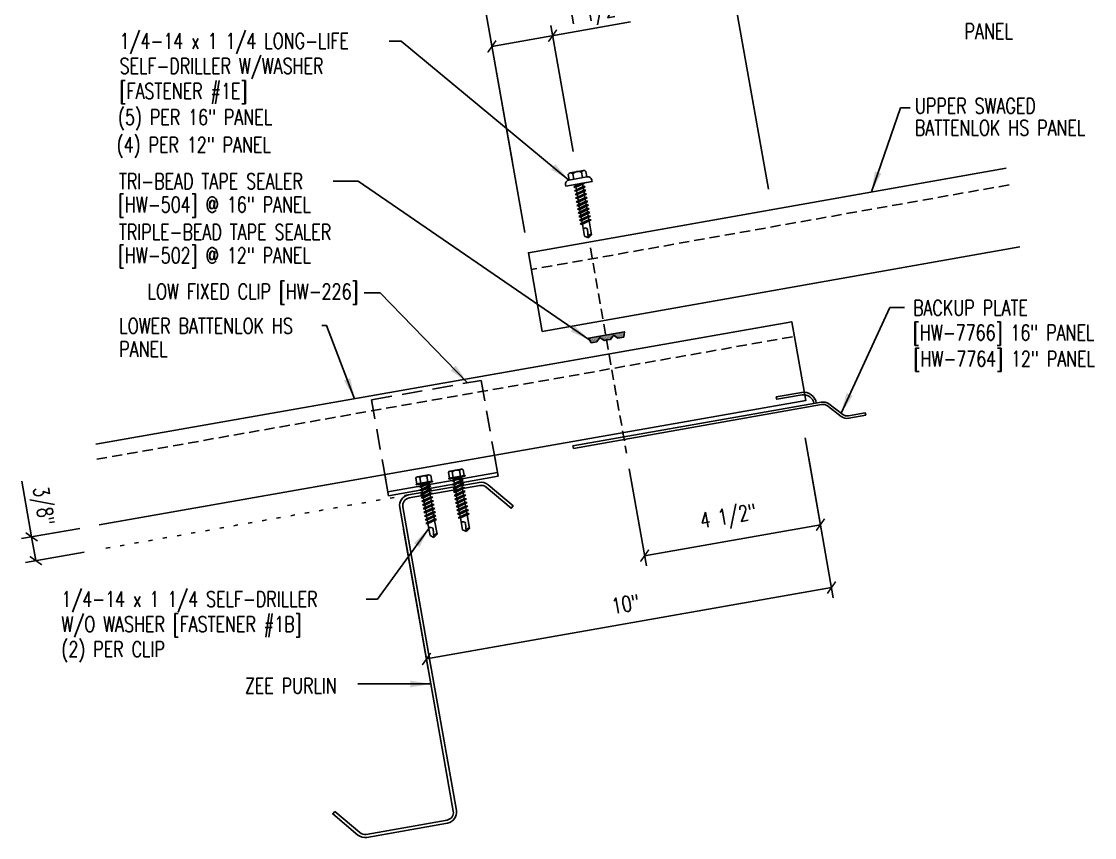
# Model space of a CAD drawing. Header units: inches. Extents: x 2 to 314, y 5 to 62.
# Drawn here: x 2.77 to 28.79, y 4.56 to 24.34 of the extents above; entities that cross this region are included whole.
import ezdxf
from ezdxf.enums import TextEntityAlignment as Align

# ---------------------------------------------------------------- set-up
doc = ezdxf.new("R2010")
doc.units = ezdxf.units.IN
doc.header["$MEASUREMENT"] = 0
for name, pattern in [('DASH2', [0.1875, 0.125, -0.0625]), ('DOT', [0.25, 0, -0.25]), ('HIDDEN', [0.375, 0.25, -0.125]), ('HIDDEN2', [0.1875, 0.125, -0.0625])]:
    doc.linetypes.add(name, pattern=pattern)
for name, color, linetype in [('clip', 5, 'Continuous'), ('DIM', 2, 'Continuous'), ('FASTENER', 9, 'Continuous'), ('PANEL', 11, 'Continuous'), ('STLA', 10, 'Continuous'), ('TAPE', 8, 'Continuous'), ('TEXT', 2, 'Continuous')]:
    doc.layers.add(name, color=color, linetype=linetype)
doc.styles.add('TEXT', font='SIMPLEX', dxfattribs={"width": 0.75, "height": 6})
doc.styles.add('TEXT1', font='ROMANS.shx', dxfattribs={"width": 0.75, "height": 0.375})
doc.dimstyles.new('DETAIL', dxfattribs={"dimscale": 4, "dimtxt": 0.375, "dimasz": 0.0625, "dimexe": 0.0625, "dimexo": 0.125, "dimgap": 0.0625, "dimtad": 1, "dimdec": 4, "dimzin": 3, "dimdsep": 46, "dimlunit": 4, "dimtxsty": 'TEXT1', "dimblk": 'ARCHTICK', "dimcen": 0.0625, "dimclrd": 7, "dimclre": 7, "dimclrt": 2, "dimadec": 0, "dimazin": 0, "dimtfac": 0.59375, "dimtdec": 4, "dimtmove": 0, "dimatfit": 3, "dimfxl": 0, "dimfrac": 2, "dimtolj": 1, "dimtzin": 3, "dimarcsym": 0})
doc.dimstyles.new('DETAIL$7', dxfattribs={"dimscale": 4, "dimtxt": 6, "dimasz": 0.125, "dimexe": 0.0625, "dimexo": 0.125, "dimgap": 0.0625, "dimtad": 1, "dimdec": 5, "dimzin": 3, "dimdsep": 46, "dimlunit": 4, "dimtxsty": 'TEXT', "dimblk": 'ARCHTICK', "dimcen": 0.0625, "dimclrd": 7, "dimclre": 7, "dimclrt": 2, "dimadec": 0, "dimazin": 0, "dimtfac": 0.666667, "dimtdec": 5, "dimtmove": 0, "dimatfit": 3, "dimfxl": 0, "dimfrac": 2, "dimtolj": 1, "dimtzin": 3, "dimarcsym": 0})

# ---------------------------------------------------------------- blocks, each defined once
blk = doc.blocks.new('_ArchTick')
at = {"color": 0, "linetype": 'ByBlock', "const_width": 0.15}
blk.add_lwpolyline([(-0.5, -0.5), (0.5, 0.5)], dxfattribs=at)
blk = doc.blocks.new('*D13')
at = {"layer": 'DEFPOINTS', "color": 0}
for p in [(21.688, 14.744), (17.425, 13.993), (17.883, 11.392)]:
    blk.add_point(p, dxfattribs=at)
at = {"layer": 'DIM', "color": 7, "lineweight": -2}
for p, q in [((21.775, 14.252), (22.19, 11.898)), ((17.511, 13.5), (17.927, 11.146)), ((22.146, 12.144), (17.883, 11.392))]:
    blk.add_line(p, q, dxfattribs=at)
at = {"layer": 'DIM', "color": 7, "lineweight": -2, "xscale": 0.25, "yscale": 0.25, "zscale": 0.25}
for p, rotation in [((22.146, 12.144), 9.999999999999964), ((17.883, 11.392), 190)]:
    blk.add_blockref('_ArchTick', p, dxfattribs=dict(at, rotation=rotation))
at = {"layer": 'DIM', "color": 2, "insert": (19.922, 12.296), "char_height": 0.375, "attachment_point": 5, "rotation": 10, "style": 'TEXT1'}
blk.add_mtext('\\A1;4 1/2"', dxfattribs=at)
blk = doc.blocks.new('*D14')
at = {"layer": 'DEFPOINTS', "color": 0}
for p in [(19.852, 26.111), (20.973, 19.785), (15.064, 18.738)]:
    blk.add_point(p, dxfattribs=at)
at = {"layer": 'DIM', "color": 7, "lineweight": -2}
for p, q in [((20.885, 20.277), (19.808, 26.357)), ((13.944, 25.065), (19.852, 26.111)), ((14.977, 19.231), (13.9, 25.311))]:
    blk.add_line(p, q, dxfattribs=at)
at = {"layer": 'DIM', "color": 7, "lineweight": -2, "xscale": 0.25, "yscale": 0.25, "zscale": 0.25}
for p, rotation in [((19.852, 26.111), 10.04325831607526), ((13.944, 25.065), 190.0432583160753)]:
    blk.add_blockref('_ArchTick', p, dxfattribs=dict(at, rotation=rotation))
at = {"layer": 'DIM', "color": 2, "insert": (16.816, 26.054), "char_height": 0.375, "attachment_point": 5, "rotation": 10.0433, "style": 'TEXT1'}
blk.add_mtext('\\A1;6"', dxfattribs=at)
blk = doc.blocks.new('*X2')
at = {"color": 0}
for p, q in [((-0.434, 0.135), (-0.434, 0.135)), ((-0.434, 0.123), (-0.434, 0.123)), ((-0.422, 0.141), (-0.422, 0.141)), ((-0.422, 0.129), (-0.422, 0.129)), ((-0.422, 0.117), (-0.422, 0.117)), ((-0.422, 0.105), (-0.422, 0.105)), ((-0.422, 0.094), (-0.422, 0.094)), ((-0.422, 0.082), (-0.422, 0.082)), ((-0.41, 0.135), (-0.41, 0.135)), ((-0.41, 0.123), (-0.41, 0.123)), ((-0.41, 0.111), (-0.41, 0.111)), ((-0.41, 0.1), (-0.41, 0.1)), ((-0.41, 0.088), (-0.41, 0.088)), ((-0.41, 0.076), (-0.41, 0.076)), ((-0.41, 0.064), (-0.41, 0.064)), ((-0.41, 0.053), (-0.41, 0.053)), ((-0.41, 0.041), (-0.41, 0.041)), ((-0.398, 0.141), (-0.398, 0.141)), ((-0.398, 0.129), (-0.398, 0.129)), ((-0.398, 0.117), (-0.398, 0.117)), ((-0.398, 0.105), (-0.398, 0.105)), ((-0.398, 0.094), (-0.398, 0.094)), ((-0.398, 0.082), (-0.398, 0.082)), ((-0.398, 0.07), (-0.398, 0.07)), ((-0.398, 0.059), (-0.398, 0.059)), ((-0.398, 0.047), (-0.398, 0.047)), ((-0.398, 0.035), (-0.398, 0.035)), ((-0.398, 0.023), (-0.398, 0.023)), ((-0.387, 0.135), (-0.387, 0.135)), ((-0.387, 0.123), (-0.387, 0.123)), ((-0.387, 0.111), (-0.387, 0.111)), ((-0.387, 0.1), (-0.387, 0.1)), ((-0.387, 0.088), (-0.387, 0.088)), ((-0.387, 0.076), (-0.387, 0.076)), ((-0.387, 0.064), (-0.387, 0.064)), ((-0.387, 0.053), (-0.387, 0.053)), ((-0.387, 0.041), (-0.387, 0.041)), ((-0.387, 0.029), (-0.387, 0.029)), ((-0.375, 0.141), (-0.375, 0.141)), ((-0.375, 0.129), (-0.375, 0.129)), ((-0.375, 0.117), (-0.375, 0.117)), ((-0.375, 0.105), (-0.375, 0.105)), ((-0.375, 0.094), (-0.375, 0.094)), ((-0.375, 0.082), (-0.375, 0.082)), ((-0.375, 0.07), (-0.375, 0.07)), ((-0.375, 0.059), (-0.375, 0.059)), ((-0.375, 0.047), (-0.375, 0.047)), ((-0.375, 0.035), (-0.375, 0.035)), ((-0.375, 0.023), (-0.375, 0.023)), ((-0.363, 0.135), (-0.363, 0.135)), ((-0.363, 0.123), (-0.363, 0.123)), ((-0.363, 0.111), (-0.363, 0.111)), ((-0.363, 0.1), (-0.363, 0.1)), ((-0.363, 0.088), (-0.363, 0.088)), ((-0.363, 0.076), (-0.363, 0.076)), ((-0.363, 0.064), (-0.363, 0.064)), ((-0.363, 0.053), (-0.363, 0.053)), ((-0.363, 0.041), (-0.363, 0.041)), ((-0.363, 0.029), (-0.363, 0.029)), ((-0.352, 0.141), (-0.352, 0.141)), ((-0.352, 0.129), (-0.352, 0.129)), ((-0.352, 0.117), (-0.352, 0.117)), ((-0.352, 0.105), (-0.352, 0.105)), ((-0.352, 0.094), (-0.352, 0.094)), ((-0.352, 0.082), (-0.352, 0.082)), ((-0.352, 0.07), (-0.352, 0.07)), ((-0.352, 0.059), (-0.352, 0.059)), ((-0.352, 0.047), (-0.352, 0.047)), ((-0.352, 0.035), (-0.352, 0.035)), ((-0.352, 0.023), (-0.352, 0.023)), ((-0.34, 0.135), (-0.34, 0.135)), ((-0.34, 0.123), (-0.34, 0.123)), ((-0.34, 0.111), (-0.34, 0.111)), ((-0.34, 0.1), (-0.34, 0.1)), ((-0.34, 0.088), (-0.34, 0.088)), ((-0.34, 0.076), (-0.34, 0.076)), ((-0.34, 0.064), (-0.34, 0.064)), ((-0.34, 0.053), (-0.34, 0.053)), ((-0.34, 0.041), (-0.34, 0.041)), ((-0.34, 0.029), (-0.34, 0.029)), ((-0.328, 0.141), (-0.328, 0.141)), ((-0.328, 0.129), (-0.328, 0.129)), ((-0.328, 0.117), (-0.328, 0.117)), ((-0.328, 0.105), (-0.328, 0.105)), ((-0.328, 0.094), (-0.328, 0.094)), ((-0.328, 0.082), (-0.328, 0.082)), ((-0.328, 0.07), (-0.328, 0.07)), ((-0.328, 0.059), (-0.328, 0.059)), ((-0.328, 0.047), (-0.328, 0.047)), ((-0.328, 0.035), (-0.328, 0.035)), ((-0.328, 0.023), (-0.328, 0.023)), ((-0.316, 0.135), (-0.316, 0.135)), ((-0.316, 0.123), (-0.316, 0.123)), ((-0.316, 0.111), (-0.316, 0.111)), ((-0.316, 0.1), (-0.316, 0.1)), ((-0.316, 0.088), (-0.316, 0.088)), ((-0.316, 0.076), (-0.316, 0.076)), ((-0.316, 0.064), (-0.316, 0.064)), ((-0.316, 0.053), (-0.316, 0.053)), ((-0.316, 0.041), (-0.316, 0.041)), ((-0.316, 0.029), (-0.316, 0.029)), ((-0.305, 0.141), (-0.305, 0.141)), ((-0.305, 0.129), (-0.305, 0.129)), ((-0.305, 0.117), (-0.305, 0.117)), ((-0.305, 0.105), (-0.305, 0.105)), ((-0.305, 0.094), (-0.305, 0.094)), ((-0.305, 0.082), (-0.305, 0.082)), ((-0.305, 0.07), (-0.305, 0.07)), ((-0.305, 0.059), (-0.305, 0.059)), ((-0.305, 0.047), (-0.305, 0.047)), ((-0.305, 0.035), (-0.305, 0.035)), ((-0.305, 0.023), (-0.305, 0.023)), ((-0.293, 0.135), (-0.293, 0.135)), ((-0.293, 0.123), (-0.293, 0.123)), ((-0.293, 0.111), (-0.293, 0.111)), ((-0.293, 0.1), (-0.293, 0.1)), ((-0.293, 0.088), (-0.293, 0.088)), ((-0.293, 0.076), (-0.293, 0.076)), ((-0.293, 0.064), (-0.293, 0.064)), ((-0.293, 0.053), (-0.293, 0.053)), ((-0.293, 0.041), (-0.293, 0.041)), ((-0.293, 0.029), (-0.293, 0.029)), ((-0.281, 0.141), (-0.281, 0.141)), ((-0.281, 0.129), (-0.281, 0.129)), ((-0.281, 0.117), (-0.281, 0.117)), ((-0.281, 0.105), (-0.281, 0.105)), ((-0.281, 0.094), (-0.281, 0.094)), ((-0.281, 0.082), (-0.281, 0.082)), ((-0.281, 0.07), (-0.281, 0.07)), ((-0.281, 0.059), (-0.281, 0.059)), ((-0.281, 0.047), (-0.281, 0.047)), ((-0.281, 0.035), (-0.281, 0.035)), ((-0.281, 0.023), (-0.281, 0.023)), ((-0.27, 0.135), (-0.27, 0.135)), ((-0.27, 0.123), (-0.27, 0.123)), ((-0.27, 0.111), (-0.27, 0.111)), ((-0.27, 0.1), (-0.27, 0.1)), ((-0.27, 0.088), (-0.27, 0.088)), ((-0.27, 0.076), (-0.27, 0.076)), ((-0.27, 0.064), (-0.27, 0.064)), ((-0.27, 0.053), (-0.27, 0.053)), ((-0.27, 0.041), (-0.27, 0.041)), ((-0.27, 0.029), (-0.27, 0.029)), ((-0.258, 0.141), (-0.258, 0.141)), ((-0.258, 0.129), (-0.258, 0.129)), ((-0.258, 0.117), (-0.258, 0.117)), ((-0.258, 0.105), (-0.258, 0.105)), ((-0.258, 0.094), (-0.258, 0.094)), ((-0.258, 0.082), (-0.258, 0.082)), ((-0.258, 0.07), (-0.258, 0.07)), ((-0.258, 0.059), (-0.258, 0.059)), ((-0.258, 0.047), (-0.258, 0.047)), ((-0.258, 0.035), (-0.258, 0.035)), ((-0.258, 0.023), (-0.258, 0.023)), ((-0.246, 0.135), (-0.246, 0.135)), ((-0.246, 0.123), (-0.246, 0.123)), ((-0.246, 0.111), (-0.246, 0.111)), ((-0.246, 0.1), (-0.246, 0.1)), ((-0.246, 0.088), (-0.246, 0.088)), ((-0.246, 0.076), (-0.246, 0.076)), ((-0.246, 0.064), (-0.246, 0.064)), ((-0.246, 0.053), (-0.246, 0.053)), ((-0.246, 0.041), (-0.246, 0.041)), ((-0.234, 0.141), (-0.234, 0.141)), ((-0.234, 0.129), (-0.234, 0.129)), ((-0.234, 0.117), (-0.234, 0.117)), ((-0.234, 0.105), (-0.234, 0.105)), ((-0.234, 0.094), (-0.234, 0.094)), ((-0.234, 0.082), (-0.234, 0.082)), ((-0.234, 0.07), (-0.234, 0.07)), ((-0.234, 0.059), (-0.234, 0.059)), ((-0.234, 0.047), (-0.234, 0.047)), ((-0.223, 0.135), (-0.223, 0.135)), ((-0.223, 0.123), (-0.223, 0.123)), ((-0.223, 0.111), (-0.223, 0.111)), ((-0.223, 0.1), (-0.223, 0.1)), ((-0.223, 0.088), (-0.223, 0.088)), ((-0.223, 0.076), (-0.223, 0.076)), ((-0.223, 0.064), (-0.223, 0.064)), ((-0.211, 0.141), (-0.211, 0.141)), ((-0.211, 0.129), (-0.211, 0.129)), ((-0.211, 0.117), (-0.211, 0.117)), ((-0.211, 0.105), (-0.211, 0.105)), ((-0.211, 0.094), (-0.211, 0.094)), ((-0.211, 0.082), (-0.211, 0.082)), ((-0.211, 0.07), (-0.211, 0.07)), ((-0.199, 0.135), (-0.199, 0.135)), ((-0.199, 0.123), (-0.199, 0.123)), ((-0.199, 0.111), (-0.199, 0.111)), ((-0.199, 0.1), (-0.199, 0.1)), ((-0.199, 0.088), (-0.199, 0.088)), ((-0.188, 0.141), (-0.188, 0.141)), ((-0.188, 0.129), (-0.188, 0.129)), ((-0.188, 0.117), (-0.188, 0.117)), ((-0.188, 0.105), (-0.188, 0.105)), ((-0.188, 0.094), (-0.188, 0.094)), ((-0.176, 0.135), (-0.176, 0.135)), ((-0.176, 0.123), (-0.176, 0.123)), ((-0.176, 0.111), (-0.176, 0.111)), ((-0.164, 0.141), (-0.164, 0.141)), ((-0.164, 0.129), (-0.164, 0.129)), ((-0.164, 0.117), (-0.164, 0.117)), ((-0.164, 0.105), (-0.164, 0.105)), ((-0.152, 0.135), (-0.152, 0.135)), ((-0.152, 0.123), (-0.152, 0.123)), ((-0.152, 0.111), (-0.152, 0.111)), ((-0.152, 0.1), (-0.152, 0.1)), ((-0.141, 0.141), (-0.141, 0.141)), ((-0.141, 0.129), (-0.141, 0.129)), ((-0.141, 0.117), (-0.141, 0.117)), ((-0.141, 0.105), (-0.141, 0.105)), ((-0.141, 0.094), (-0.141, 0.094)), ((-0.141, 0.082), (-0.141, 0.082)), ((-0.129, 0.135), (-0.129, 0.135)), ((-0.129, 0.123), (-0.129, 0.123)), ((-0.129, 0.111), (-0.129, 0.111)), ((-0.129, 0.1), (-0.129, 0.1)), ((-0.129, 0.088), (-0.129, 0.088)), ((-0.129, 0.076), (-0.129, 0.076)), ((-0.117, 0.141), (-0.117, 0.141)), ((-0.117, 0.129), (-0.117, 0.129)), ((-0.117, 0.117), (-0.117, 0.117)), ((-0.117, 0.105), (-0.117, 0.105)), ((-0.117, 0.094), (-0.117, 0.094)), ((-0.117, 0.082), (-0.117, 0.082)), ((-0.117, 0.07), (-0.117, 0.07)), ((-0.117, 0.059), (-0.117, 0.059)), ((-0.105, 0.135), (-0.105, 0.135)), ((-0.105, 0.123), (-0.105, 0.123)), ((-0.105, 0.111), (-0.105, 0.111)), ((-0.105, 0.1), (-0.105, 0.1)), ((-0.105, 0.088), (-0.105, 0.088)), ((-0.105, 0.076), (-0.105, 0.076)), ((-0.105, 0.064), (-0.105, 0.064)), ((-0.105, 0.053), (-0.105, 0.053)), ((-0.094, 0.141), (-0.094, 0.141)), ((-0.094, 0.129), (-0.094, 0.129)), ((-0.094, 0.117), (-0.094, 0.117)), ((-0.094, 0.105), (-0.094, 0.105)), ((-0.094, 0.094), (-0.094, 0.094)), ((-0.094, 0.082), (-0.094, 0.082)), ((-0.094, 0.07), (-0.094, 0.07)), ((-0.094, 0.059), (-0.094, 0.059)), ((-0.094, 0.047), (-0.094, 0.047)), ((-0.094, 0.035), (-0.094, 0.035)), ((-0.082, 0.135), (-0.082, 0.135)), ((-0.082, 0.123), (-0.082, 0.123)), ((-0.082, 0.111), (-0.082, 0.111)), ((-0.082, 0.1), (-0.082, 0.1)), ((-0.082, 0.088), (-0.082, 0.088)), ((-0.082, 0.076), (-0.082, 0.076)), ((-0.082, 0.064), (-0.082, 0.064)), ((-0.082, 0.053), (-0.082, 0.053)), ((-0.082, 0.041), (-0.082, 0.041)), ((-0.082, 0.029), (-0.082, 0.029)), ((-0.07, 0.141), (-0.07, 0.141)), ((-0.07, 0.129), (-0.07, 0.129)), ((-0.07, 0.117), (-0.07, 0.117)), ((-0.07, 0.105), (-0.07, 0.105)), ((-0.07, 0.094), (-0.07, 0.094)), ((-0.07, 0.082), (-0.07, 0.082)), ((-0.07, 0.07), (-0.07, 0.07)), ((-0.07, 0.059), (-0.07, 0.059)), ((-0.07, 0.047), (-0.07, 0.047)), ((-0.07, 0.035), (-0.07, 0.035)), ((-0.07, 0.023), (-0.07, 0.023)), ((-0.059, 0.135), (-0.059, 0.135)), ((-0.059, 0.123), (-0.059, 0.123)), ((-0.059, 0.111), (-0.059, 0.111)), ((-0.059, 0.1), (-0.059, 0.1)), ((-0.059, 0.088), (-0.059, 0.088)), ((-0.059, 0.076), (-0.059, 0.076)), ((-0.059, 0.064), (-0.059, 0.064)), ((-0.059, 0.053), (-0.059, 0.053)), ((-0.059, 0.041), (-0.059, 0.041)), ((-0.059, 0.029), (-0.059, 0.029)), ((-0.047, 0.141), (-0.047, 0.141)), ((-0.047, 0.129), (-0.047, 0.129)), ((-0.047, 0.117), (-0.047, 0.117)), ((-0.047, 0.105), (-0.047, 0.105)), ((-0.047, 0.094), (-0.047, 0.094)), ((-0.047, 0.082), (-0.047, 0.082)), ((-0.047, 0.07), (-0.047, 0.07)), ((-0.047, 0.059), (-0.047, 0.059)), ((-0.047, 0.047), (-0.047, 0.047)), ((-0.047, 0.035), (-0.047, 0.035)), ((-0.047, 0.023), (-0.047, 0.023)), ((-0.035, 0.135), (-0.035, 0.135)), ((-0.035, 0.123), (-0.035, 0.123)), ((-0.035, 0.111), (-0.035, 0.111)), ((-0.035, 0.1), (-0.035, 0.1)), ((-0.035, 0.088), (-0.035, 0.088)), ((-0.035, 0.076), (-0.035, 0.076)), ((-0.035, 0.064), (-0.035, 0.064)), ((-0.035, 0.053), (-0.035, 0.053)), ((-0.035, 0.041), (-0.035, 0.041)), ((-0.035, 0.029), (-0.035, 0.029)), ((-0.023, 0.141), (-0.023, 0.141)), ((-0.023, 0.129), (-0.023, 0.129)), ((-0.023, 0.117), (-0.023, 0.117)), ((-0.023, 0.105), (-0.023, 0.105)), ((-0.023, 0.094), (-0.023, 0.094)), ((-0.023, 0.082), (-0.023, 0.082)), ((-0.023, 0.07), (-0.023, 0.07)), ((-0.023, 0.059), (-0.023, 0.059)), ((-0.023, 0.047), (-0.023, 0.047)), ((-0.023, 0.035), (-0.023, 0.035)), ((-0.023, 0.023), (-0.023, 0.023)), ((-0.012, 0.135), (-0.012, 0.135)), ((-0.012, 0.123), (-0.012, 0.123)), ((-0.012, 0.111), (-0.012, 0.111)), ((-0.012, 0.1), (-0.012, 0.1)), ((-0.012, 0.088), (-0.012, 0.088)), ((-0.012, 0.076), (-0.012, 0.076)), ((-0.012, 0.064), (-0.012, 0.064)), ((-0.012, 0.053), (-0.012, 0.053)), ((-0.012, 0.041), (-0.012, 0.041)), ((-0.012, 0.029), (-0.012, 0.029)), ((0, 0.141), (0, 0.141)), ((0, 0.129), (0, 0.129)), ((0, 0.117), (0, 0.117)), ((0, 0.105), (0, 0.105)), ((0, 0.094), (0, 0.094)), ((0, 0.082), (0, 0.082)), ((0, 0.07), (0, 0.07)), ((0, 0.059), (0, 0.059)), ((0, 0.047), (0, 0.047)), ((0, 0.035), (0, 0.035)), ((0, 0.023), (0, 0.023)), ((0.012, 0.135), (0.012, 0.135)), ((0.012, 0.123), (0.012, 0.123)), ((0.012, 0.111), (0.012, 0.111)), ((0.012, 0.1), (0.012, 0.1)), ((0.012, 0.088), (0.012, 0.088)), ((0.012, 0.076), (0.012, 0.076)), ((0.012, 0.064), (0.012, 0.064)), ((0.012, 0.053), (0.012, 0.053)), ((0.012, 0.041), (0.012, 0.041)), ((0.012, 0.029), (0.012, 0.029)), ((0.023, 0.141), (0.023, 0.141)), ((0.023, 0.129), (0.023, 0.129)), ((0.023, 0.117), (0.023, 0.117)), ((0.023, 0.105), (0.023, 0.105)), ((0.023, 0.094), (0.023, 0.094)), ((0.023, 0.082), (0.023, 0.082)), ((0.023, 0.07), (0.023, 0.07)), ((0.023, 0.059), (0.023, 0.059)), ((0.023, 0.047), (0.023, 0.047)), ((0.023, 0.035), (0.023, 0.035)), ((0.023, 0.023), (0.023, 0.023)), ((0.035, 0.135), (0.035, 0.135)), ((0.035, 0.123), (0.035, 0.123)), ((0.035, 0.111), (0.035, 0.111)), ((0.035, 0.1), (0.035, 0.1)), ((0.035, 0.088), (0.035, 0.088)), ((0.035, 0.076), (0.035, 0.076)), ((0.035, 0.064), (0.035, 0.064)), ((0.035, 0.053), (0.035, 0.053)), ((0.035, 0.041), (0.035, 0.041)), ((0.035, 0.029), (0.035, 0.029)), ((0.047, 0.141), (0.047, 0.141)), ((0.047, 0.129), (0.047, 0.129)), ((0.047, 0.117), (0.047, 0.117)), ((0.047, 0.105), (0.047, 0.105)), ((0.047, 0.094), (0.047, 0.094)), ((0.047, 0.082), (0.047, 0.082)), ((0.047, 0.07), (0.047, 0.07)), ((0.047, 0.059), (0.047, 0.059)), ((0.047, 0.047), (0.047, 0.047)), ((0.047, 0.035), (0.047, 0.035)), ((0.047, 0.023), (0.047, 0.023)), ((0.059, 0.135), (0.059, 0.135)), ((0.059, 0.123), (0.059, 0.123)), ((0.059, 0.111), (0.059, 0.111)), ((0.059, 0.1), (0.059, 0.1)), ((0.059, 0.088), (0.059, 0.088)), ((0.059, 0.076), (0.059, 0.076)), ((0.059, 0.064), (0.059, 0.064)), ((0.059, 0.053), (0.059, 0.053)), ((0.059, 0.041), (0.059, 0.041)), ((0.059, 0.029), (0.059, 0.029)), ((0.07, 0.141), (0.07, 0.141)), ((0.07, 0.129), (0.07, 0.129)), ((0.07, 0.117), (0.07, 0.117)), ((0.07, 0.105), (0.07, 0.105)), ((0.07, 0.094), (0.07, 0.094)), ((0.07, 0.082), (0.07, 0.082)), ((0.07, 0.07), (0.07, 0.07)), ((0.07, 0.059), (0.07, 0.059)), ((0.07, 0.047), (0.07, 0.047)), ((0.07, 0.035), (0.07, 0.035)), ((0.07, 0.023), (0.07, 0.023)), ((0.082, 0.135), (0.082, 0.135)), ((0.082, 0.123), (0.082, 0.123)), ((0.082, 0.111), (0.082, 0.111)), ((0.082, 0.1), (0.082, 0.1)), ((0.082, 0.088), (0.082, 0.088)), ((0.082, 0.076), (0.082, 0.076)), ((0.082, 0.064), (0.082, 0.064)), ((0.082, 0.053), (0.082, 0.053)), ((0.082, 0.041), (0.082, 0.041)), ((0.082, 0.029), (0.082, 0.029)), ((0.094, 0.141), (0.094, 0.141)), ((0.094, 0.129), (0.094, 0.129)), ((0.094, 0.117), (0.094, 0.117)), ((0.094, 0.105), (0.094, 0.105)), ((0.094, 0.094), (0.094, 0.094)), ((0.094, 0.082), (0.094, 0.082)), ((0.094, 0.07), (0.094, 0.07)), ((0.094, 0.059), (0.094, 0.059)), ((0.094, 0.047), (0.094, 0.047)), ((0.094, 0.035), (0.094, 0.035)), ((0.105, 0.135), (0.105, 0.135)), ((0.105, 0.123), (0.105, 0.123)), ((0.105, 0.111), (0.105, 0.111)), ((0.105, 0.1), (0.105, 0.1)), ((0.105, 0.088), (0.105, 0.088)), ((0.105, 0.076), (0.105, 0.076)), ((0.105, 0.064), (0.105, 0.064)), ((0.105, 0.053), (0.105, 0.053)), ((0.117, 0.141), (0.117, 0.141)), ((0.117, 0.129), (0.117, 0.129)), ((0.117, 0.117), (0.117, 0.117)), ((0.117, 0.105), (0.117, 0.105)), ((0.117, 0.094), (0.117, 0.094)), ((0.117, 0.082), (0.117, 0.082)), ((0.117, 0.07), (0.117, 0.07)), ((0.117, 0.059), (0.117, 0.059)), ((0.129, 0.135), (0.129, 0.135)), ((0.129, 0.123), (0.129, 0.123)), ((0.129, 0.111), (0.129, 0.111)), ((0.129, 0.1), (0.129, 0.1)), ((0.129, 0.088), (0.129, 0.088)), ((0.129, 0.076), (0.129, 0.076)), ((0.141, 0.141), (0.141, 0.141)), ((0.141, 0.129), (0.141, 0.129)), ((0.141, 0.117), (0.141, 0.117)), ((0.141, 0.105), (0.141, 0.105)), ((0.141, 0.094), (0.141, 0.094)), ((0.141, 0.082), (0.141, 0.082)), ((0.152, 0.135), (0.152, 0.135)), ((0.152, 0.123), (0.152, 0.123)), ((0.152, 0.111), (0.152, 0.111)), ((0.152, 0.1), (0.152, 0.1)), ((0.164, 0.141), (0.164, 0.141)), ((0.164, 0.129), (0.164, 0.129)), ((0.164, 0.117), (0.164, 0.117)), ((0.164, 0.105), (0.164, 0.105)), ((0.176, 0.135), (0.176, 0.135)), ((0.176, 0.123), (0.176, 0.123)), ((0.176, 0.111), (0.176, 0.111)), ((0.188, 0.141), (0.188, 0.141)), ((0.188, 0.129), (0.188, 0.129)), ((0.188, 0.117), (0.188, 0.117)), ((0.188, 0.105), (0.188, 0.105)), ((0.188, 0.094), (0.188, 0.094)), ((0.199, 0.135), (0.199, 0.135)), ((0.199, 0.123), (0.199, 0.123)), ((0.199, 0.111), (0.199, 0.111)), ((0.199, 0.1), (0.199, 0.1)), ((0.199, 0.088), (0.199, 0.088)), ((0.211, 0.141), (0.211, 0.141)), ((0.211, 0.129), (0.211, 0.129)), ((0.211, 0.117), (0.211, 0.117)), ((0.211, 0.105), (0.211, 0.105)), ((0.211, 0.094), (0.211, 0.094)), ((0.211, 0.082), (0.211, 0.082)), ((0.211, 0.07), (0.211, 0.07)), ((0.223, 0.135), (0.223, 0.135)), ((0.223, 0.123), (0.223, 0.123)), ((0.223, 0.111), (0.223, 0.111)), ((0.223, 0.1), (0.223, 0.1)), ((0.223, 0.088), (0.223, 0.088)), ((0.223, 0.076), (0.223, 0.076)), ((0.223, 0.064), (0.223, 0.064)), ((0.234, 0.141), (0.234, 0.141)), ((0.234, 0.129), (0.234, 0.129)), ((0.234, 0.117), (0.234, 0.117)), ((0.234, 0.105), (0.234, 0.105)), ((0.234, 0.094), (0.234, 0.094)), ((0.234, 0.082), (0.234, 0.082)), ((0.234, 0.07), (0.234, 0.07)), ((0.234, 0.059), (0.234, 0.059)), ((0.234, 0.047), (0.234, 0.047)), ((0.246, 0.135), (0.246, 0.135)), ((0.246, 0.123), (0.246, 0.123)), ((0.246, 0.111), (0.246, 0.111)), ((0.246, 0.1), (0.246, 0.1)), ((0.246, 0.088), (0.246, 0.088)), ((0.246, 0.076), (0.246, 0.076)), ((0.246, 0.064), (0.246, 0.064)), ((0.246, 0.053), (0.246, 0.053)), ((0.246, 0.041), (0.246, 0.041)), ((0.258, 0.141), (0.258, 0.141)), ((0.258, 0.129), (0.258, 0.129)), ((0.258, 0.117), (0.258, 0.117)), ((0.258, 0.105), (0.258, 0.105)), ((0.258, 0.094), (0.258, 0.094)), ((0.258, 0.082), (0.258, 0.082)), ((0.258, 0.07), (0.258, 0.07)), ((0.258, 0.059), (0.258, 0.059)), ((0.258, 0.047), (0.258, 0.047)), ((0.258, 0.035), (0.258, 0.035)), ((0.258, 0.023), (0.258, 0.023)), ((0.27, 0.135), (0.27, 0.135)), ((0.27, 0.123), (0.27, 0.123)), ((0.27, 0.111), (0.27, 0.111)), ((0.27, 0.1), (0.27, 0.1)), ((0.27, 0.088), (0.27, 0.088)), ((0.27, 0.076), (0.27, 0.076)), ((0.27, 0.064), (0.27, 0.064)), ((0.27, 0.053), (0.27, 0.053)), ((0.27, 0.041), (0.27, 0.041)), ((0.27, 0.029), (0.27, 0.029)), ((0.281, 0.141), (0.281, 0.141)), ((0.281, 0.129), (0.281, 0.129)), ((0.281, 0.117), (0.281, 0.117)), ((0.281, 0.105), (0.281, 0.105)), ((0.281, 0.094), (0.281, 0.094)), ((0.281, 0.082), (0.281, 0.082)), ((0.281, 0.07), (0.281, 0.07)), ((0.281, 0.059), (0.281, 0.059)), ((0.281, 0.047), (0.281, 0.047)), ((0.281, 0.035), (0.281, 0.035)), ((0.281, 0.023), (0.281, 0.023)), ((0.293, 0.135), (0.293, 0.135)), ((0.293, 0.123), (0.293, 0.123)), ((0.293, 0.111), (0.293, 0.111)), ((0.293, 0.1), (0.293, 0.1)), ((0.293, 0.088), (0.293, 0.088)), ((0.293, 0.076), (0.293, 0.076)), ((0.293, 0.064), (0.293, 0.064)), ((0.293, 0.053), (0.293, 0.053)), ((0.293, 0.041), (0.293, 0.041)), ((0.293, 0.029), (0.293, 0.029)), ((0.305, 0.141), (0.305, 0.141)), ((0.305, 0.129), (0.305, 0.129)), ((0.305, 0.117), (0.305, 0.117)), ((0.305, 0.105), (0.305, 0.105)), ((0.305, 0.094), (0.305, 0.094)), ((0.305, 0.082), (0.305, 0.082)), ((0.305, 0.07), (0.305, 0.07)), ((0.305, 0.059), (0.305, 0.059)), ((0.305, 0.047), (0.305, 0.047)), ((0.305, 0.035), (0.305, 0.035)), ((0.305, 0.023), (0.305, 0.023)), ((0.316, 0.135), (0.316, 0.135)), ((0.316, 0.123), (0.316, 0.123)), ((0.316, 0.111), (0.316, 0.111)), ((0.316, 0.1), (0.316, 0.1)), ((0.316, 0.088), (0.316, 0.088)), ((0.316, 0.076), (0.316, 0.076)), ((0.316, 0.064), (0.316, 0.064)), ((0.316, 0.053), (0.316, 0.053)), ((0.316, 0.041), (0.316, 0.041)), ((0.316, 0.029), (0.316, 0.029)), ((0.328, 0.141), (0.328, 0.141)), ((0.328, 0.129), (0.328, 0.129)), ((0.328, 0.117), (0.328, 0.117)), ((0.328, 0.105), (0.328, 0.105)), ((0.328, 0.094), (0.328, 0.094)), ((0.328, 0.082), (0.328, 0.082)), ((0.328, 0.07), (0.328, 0.07)), ((0.328, 0.059), (0.328, 0.059)), ((0.328, 0.047), (0.328, 0.047)), ((0.328, 0.035), (0.328, 0.035)), ((0.328, 0.023), (0.328, 0.023)), ((0.34, 0.135), (0.34, 0.135)), ((0.34, 0.123), (0.34, 0.123)), ((0.34, 0.111), (0.34, 0.111)), ((0.34, 0.1), (0.34, 0.1)), ((0.34, 0.088), (0.34, 0.088)), ((0.34, 0.076), (0.34, 0.076)), ((0.34, 0.064), (0.34, 0.064)), ((0.34, 0.053), (0.34, 0.053)), ((0.34, 0.041), (0.34, 0.041)), ((0.34, 0.029), (0.34, 0.029)), ((0.352, 0.141), (0.352, 0.141)), ((0.352, 0.129), (0.352, 0.129)), ((0.352, 0.117), (0.352, 0.117)), ((0.352, 0.105), (0.352, 0.105)), ((0.352, 0.094), (0.352, 0.094)), ((0.352, 0.082), (0.352, 0.082)), ((0.352, 0.07), (0.352, 0.07)), ((0.352, 0.059), (0.352, 0.059)), ((0.352, 0.047), (0.352, 0.047)), ((0.352, 0.035), (0.352, 0.035)), ((0.352, 0.023), (0.352, 0.023)), ((0.363, 0.135), (0.363, 0.135)), ((0.363, 0.123), (0.363, 0.123)), ((0.363, 0.111), (0.363, 0.111)), ((0.363, 0.1), (0.363, 0.1)), ((0.363, 0.088), (0.363, 0.088)), ((0.363, 0.076), (0.363, 0.076)), ((0.363, 0.064), (0.363, 0.064)), ((0.363, 0.053), (0.363, 0.053)), ((0.363, 0.041), (0.363, 0.041)), ((0.363, 0.029), (0.363, 0.029)), ((0.375, 0.141), (0.375, 0.141)), ((0.375, 0.129), (0.375, 0.129)), ((0.375, 0.117), (0.375, 0.117)), ((0.375, 0.105), (0.375, 0.105)), ((0.375, 0.094), (0.375, 0.094)), ((0.375, 0.082), (0.375, 0.082)), ((0.375, 0.07), (0.375, 0.07)), ((0.375, 0.059), (0.375, 0.059)), ((0.375, 0.047), (0.375, 0.047)), ((0.375, 0.035), (0.375, 0.035)), ((0.375, 0.023), (0.375, 0.023)), ((0.387, 0.135), (0.387, 0.135)), ((0.387, 0.123), (0.387, 0.123)), ((0.387, 0.111), (0.387, 0.111)), ((0.387, 0.1), (0.387, 0.1)), ((0.387, 0.088), (0.387, 0.088)), ((0.387, 0.076), (0.387, 0.076)), ((0.387, 0.064), (0.387, 0.064)), ((0.387, 0.053), (0.387, 0.053)), ((0.387, 0.041), (0.387, 0.041)), ((0.387, 0.029), (0.387, 0.029)), ((0.398, 0.141), (0.398, 0.141)), ((0.398, 0.129), (0.398, 0.129)), ((0.398, 0.117), (0.398, 0.117)), ((0.398, 0.105), (0.398, 0.105)), ((0.398, 0.094), (0.398, 0.094)), ((0.398, 0.082), (0.398, 0.082)), ((0.398, 0.07), (0.398, 0.07)), ((0.398, 0.059), (0.398, 0.059)), ((0.398, 0.047), (0.398, 0.047)), ((0.398, 0.035), (0.398, 0.035)), ((0.398, 0.023), (0.398, 0.023)), ((0.41, 0.135), (0.41, 0.135)), ((0.41, 0.123), (0.41, 0.123)), ((0.41, 0.111), (0.41, 0.111)), ((0.41, 0.1), (0.41, 0.1)), ((0.41, 0.088), (0.41, 0.088)), ((0.41, 0.076), (0.41, 0.076)), ((0.41, 0.064), (0.41, 0.064)), ((0.41, 0.053), (0.41, 0.053)), ((0.41, 0.041), (0.41, 0.041)), ((0.422, 0.141), (0.422, 0.141)), ((0.422, 0.129), (0.422, 0.129)), ((0.422, 0.117), (0.422, 0.117)), ((0.422, 0.105), (0.422, 0.105)), ((0.422, 0.094), (0.422, 0.094)), ((0.422, 0.082), (0.422, 0.082)), ((0.434, 0.135), (0.434, 0.135)), ((0.434, 0.123), (0.434, 0.123))]:
    blk.add_line(p, q, dxfattribs=at)
blk = doc.blocks.new('TRIBEAD')
at = {"layer": 'TAPE', "color": 9}
blk.add_lwpolyline([(-0.403, 0.018), (-0.442, 0.141), (0.442, 0.141), (0.403, 0.018), (0.26, 0.018), (0.17, 0.109), (0.079, 0.018), (0, 0.018), (-0.079, 0.018), (-0.17, 0.109), (-0.26, 0.018)], close=True, dxfattribs=at)
at = {"layer": 'TAPE', "color": 251}
blk.add_blockref('*X2', (0, 0), dxfattribs=at)
blk = doc.blocks.new('FZ7')
at = {"layer": 'FASTENER'}
for p, q in [((-0.215, 0.305), (-0.215, 0.171)), ((-0.161, 0.337), (0.161, 0.337)), ((-0.107, 0.305), (-0.107, 0.171)), ((0.107, 0.305), (0.107, 0.171)), ((0.215, 0.305), (0.215, 0.171)), ((-0.324, 0.071), (-0.324, 0.037)), ((-0.324, 0.037), (0.324, 0.037)), ((-0.224, 0.171), (0.215, 0.171)), ((-0.139, -0.016), (0.046, 0.037)), ((-0.104, -0.036), (0.139, 0.033)), ((-0.086, 0.037), (-0.086, -0.001)), ((-0.086, 0.037), (0.086, 0.037)), ((0.086, 0.037), (0.133, 0.037)), ((0.086, 0.018), (0.086, -0.042)), ((0.139, 0.033), (0.133, 0.037)), ((0.324, 0.071), (0.324, 0.037)), ((-0.104, -0.036), (-0.139, -0.016)), ((-0.139, -0.107), (0.104, -0.038)), ((-0.104, -0.127), (-0.139, -0.107)), ((-0.139, -0.198), (0.104, -0.128)), ((-0.104, -0.218), (-0.139, -0.198)), ((-0.139, -0.289), (0.104, -0.219)), ((-0.104, -0.127), (0.139, -0.058)), ((-0.104, -0.218), (0.139, -0.149)), ((-0.104, -0.309), (0.139, -0.239)), ((-0.086, -0.031), (-0.086, -0.092)), ((-0.086, -0.122), (-0.086, -0.183)), ((-0.086, -0.213), (-0.086, -0.274)), ((0.086, -0.073), (0.086, -0.133)), ((0.086, -0.164), (0.086, -0.224)), ((0.086, -0.255), (0.086, -0.315)), ((0.139, -0.058), (0.104, -0.038)), ((0.139, -0.149), (0.104, -0.128)), ((0.139, -0.239), (0.104, -0.219)), ((-0.104, -0.309), (-0.139, -0.289)), ((-0.139, -0.38), (0.104, -0.31)), ((-0.104, -0.4), (-0.139, -0.38)), ((-0.139, -0.47), (0.104, -0.401)), ((-0.104, -0.491), (-0.139, -0.47)), ((-0.139, -0.561), (0.104, -0.492)), ((-0.104, -0.4), (0.139, -0.33)), ((-0.104, -0.491), (0.139, -0.421)), ((-0.104, -0.581), (0.139, -0.512)), ((-0.086, -0.304), (-0.086, -0.364)), ((-0.086, -0.395), (-0.086, -0.455)), ((-0.086, -0.486), (-0.086, -0.546)), ((0.086, -0.345), (0.086, -0.406)), ((0.086, -0.436), (0.086, -0.497)), ((0.139, -0.33), (0.104, -0.31)), ((0.139, -0.421), (0.104, -0.401)), ((0.139, -0.512), (0.104, -0.492)), ((-0.104, -0.581), (-0.139, -0.561)), ((-0.139, -0.652), (0.104, -0.583)), ((-0.104, -0.672), (-0.139, -0.652)), ((-0.139, -0.743), (0.104, -0.674)), ((-0.104, -0.763), (-0.139, -0.743)), ((-0.139, -0.834), (0.104, -0.765)), ((-0.104, -0.672), (0.139, -0.603)), ((-0.104, -0.763), (0.139, -0.694)), ((-0.086, -0.577), (-0.086, -0.637)), ((-0.086, -0.667), (-0.086, -0.728)), ((-0.086, -0.758), (-0.086, -0.819)), ((0.086, -0.527), (0.086, -0.588)), ((0.086, -0.618), (0.086, -0.679)), ((0.086, -0.709), (0.086, -0.77)), ((0.139, -0.603), (0.104, -0.583)), ((0.139, -0.694), (0.104, -0.674)), ((0.139, -0.785), (0.104, -0.765)), ((-0.104, -0.854), (-0.139, -0.834)), ((-0.139, -0.925), (0.104, -0.856)), ((-0.104, -0.945), (-0.139, -0.925)), ((-0.104, -0.854), (0.139, -0.785)), ((-0.104, -0.945), (0.139, -0.876)), ((-0.086, -0.849), (-0.086, -0.91)), ((-0.086, -0.94), (-0.086, -1.232)), ((0.086, -0.8), (0.086, -0.861)), ((0.086, -0.891), (0.086, -1.232)), ((0.139, -0.876), (0.104, -0.856)), ((0, -1.293), (-0.086, -1.232)), ((-0.002, -1.277), (0.014, -1.091)), ((0, -1.293), (0.086, -1.232))]:
    blk.add_line(p, q, dxfattribs=at)
for centre, radius, start, end in [((-0.161, 0.274), 0.0628, 29.8754, 150.1246), ((0, 0.141), 0.196, 56.9974, 123.0026), ((0.161, 0.274), 0.0628, 29.8754, 150.1246), ((-0.224, 0.071), 0.1, 90, 180), ((0.224, 0.071), 0.1, 0, 90), ((-0.046, -1.102), 0.0615, 11.1445, 130.906), ((0.054, -1.278), 0.0563, 55.4585, 194.8454)]:
    blk.add_arc(centre, radius, start, end, dxfattribs=at)
blk = doc.blocks.new('FD-F1e')
at = {"layer": 'TEXT', "style": 'TEXT1', "width": 0.75}
for s, p in [('1/4-14 x 1 1/4 LONG-LIFE', (0.0047, -0.0408)), ('SELF-DRILLER W/WASHER', (0.0047, -0.1926)), ('[FASTENER #1E]', (0.0047, -0.3444))]:
    blk.add_text(s, height=0.09375, dxfattribs=at).set_placement(p)
blk.add_attdef('(QUANTITY)', (0.9263, -0.3444), '', height=0.0938, dxfattribs=at)
at = {"layer": 'TEXT', "style": 'TEXT1', "flags": 1}
for tag, p in [('Color', (0.0245, -0.5337)), ('Calc', (0.0245, -0.5337)), ('Opt1', (0.0245, -0.5337)), ('Opt2', (0.0245, -0.5337)), ('Opt3', (0.0245, -0.5337)), ('Description', (0.0245, -0.5337)), ('Multiple', (0.0245, -0.5337)), ('Part', (0.0245, -0.5337)), ('Spare1', (0.0245, -0.7212)), ('Spare2', (0.0245, -0.7212)), ('Spare3', (0.0245, -0.7212)), ('Spare4', (0.0245, -0.7212)), ('Spare5', (0.0245, -0.7212)), ('Spare6', (0.0245, -0.7212)), ('Spare7', (0.0245, -0.7212)), ('Spare8', (0.0245, -0.7212)), ('Spare9', (0.0245, -0.7212)), ('Spare10', (0.0245, -0.7212))]:
    blk.add_attdef(tag, p, '', height=0.0938, dxfattribs=at)
blk = doc.blocks.new('sd21')
at = {"layer": 'FASTENER'}
for p, q in [((-0.193, 0.055), (0.193, 0.055)), ((-0.193, 0.037), (0.193, 0.037)), ((-0.181, 0.194), (-0.181, 0.055)), ((-0.181, 0.055), (0.181, 0.055)), ((-0.139, -0.016), (0.046, 0.037)), ((-0.135, 0.22), (0.135, 0.22)), ((-0.104, -0.036), (0.139, 0.033)), ((-0.089, 0.194), (-0.089, 0.055)), ((-0.086, 0.037), (0.086, 0.037)), ((-0.086, 0.037), (-0.086, -0.001)), ((0.086, 0.037), (0.133, 0.037)), ((0.086, 0.018), (0.086, -0.042)), ((0.089, 0.194), (0.089, 0.055)), ((0.139, 0.033), (0.133, 0.037)), ((0.181, 0.194), (0.181, 0.055)), ((-0.104, -0.036), (-0.139, -0.016)), ((-0.139, -0.107), (0.104, -0.038)), ((-0.104, -0.127), (-0.139, -0.107)), ((-0.139, -0.198), (0.104, -0.128)), ((-0.104, -0.218), (-0.139, -0.198)), ((-0.139, -0.289), (0.104, -0.219)), ((-0.104, -0.127), (0.139, -0.058)), ((-0.104, -0.218), (0.139, -0.149)), ((-0.104, -0.309), (0.139, -0.239)), ((-0.086, -0.031), (-0.086, -0.092)), ((-0.086, -0.122), (-0.086, -0.183)), ((-0.086, -0.213), (-0.086, -0.274)), ((0.086, -0.073), (0.086, -0.133)), ((0.086, -0.164), (0.086, -0.224)), ((0.086, -0.255), (0.086, -0.315)), ((0.139, -0.058), (0.104, -0.038)), ((0.139, -0.149), (0.104, -0.128)), ((0.139, -0.239), (0.104, -0.219)), ((-0.104, -0.309), (-0.139, -0.289)), ((-0.139, -0.38), (0.104, -0.31)), ((-0.104, -0.4), (-0.139, -0.38)), ((-0.139, -0.47), (0.104, -0.401)), ((-0.104, -0.491), (-0.139, -0.47)), ((-0.139, -0.561), (0.104, -0.492)), ((-0.104, -0.4), (0.139, -0.33)), ((-0.104, -0.491), (0.139, -0.421)), ((-0.104, -0.581), (0.139, -0.512)), ((-0.086, -0.304), (-0.086, -0.364)), ((-0.086, -0.395), (-0.086, -0.455)), ((-0.086, -0.486), (-0.086, -0.546)), ((0.086, -0.345), (0.086, -0.406)), ((0.086, -0.436), (0.086, -0.497)), ((0.139, -0.33), (0.104, -0.31)), ((0.139, -0.421), (0.104, -0.401)), ((0.139, -0.512), (0.104, -0.492)), ((-0.104, -0.581), (-0.139, -0.561)), ((-0.139, -0.652), (0.104, -0.583)), ((-0.104, -0.672), (-0.139, -0.652)), ((-0.139, -0.743), (0.104, -0.674)), ((-0.104, -0.763), (-0.139, -0.743)), ((-0.139, -0.834), (0.104, -0.765)), ((-0.104, -0.672), (0.139, -0.603)), ((-0.104, -0.763), (0.139, -0.694)), ((-0.086, -0.577), (-0.086, -0.637)), ((-0.086, -0.667), (-0.086, -0.728)), ((-0.086, -0.758), (-0.086, -0.819)), ((0.086, -0.527), (0.086, -0.588)), ((0.086, -0.618), (0.086, -0.679)), ((0.086, -0.709), (0.086, -0.77)), ((0.139, -0.603), (0.104, -0.583)), ((0.139, -0.694), (0.104, -0.674)), ((0.139, -0.785), (0.104, -0.765)), ((-0.104, -0.854), (-0.139, -0.834)), ((-0.139, -0.925), (0.104, -0.856)), ((-0.104, -0.945), (-0.139, -0.925)), ((-0.104, -0.854), (0.139, -0.785)), ((-0.104, -0.945), (0.139, -0.876)), ((-0.086, -0.849), (-0.086, -0.91)), ((-0.086, -0.94), (-0.086, -1.232)), ((0.086, -0.8), (0.086, -0.861)), ((0.086, -0.891), (0.086, -1.232)), ((0.139, -0.876), (0.104, -0.856)), ((0, -1.293), (-0.086, -1.232)), ((-0.002, -1.277), (0.014, -1.091)), ((0, -1.293), (0.086, -1.232))]:
    blk.add_line(p, q, dxfattribs=at)
for centre, radius, start, end in [((-0.193, 0.046), 0.00894, 90, 270), ((-0.135, 0.168), 0.0527, 29.8754, 150.1246), ((0, 0.056), 0.164, 56.9974, 123.0026), ((0.135, 0.168), 0.0527, 29.8754, 150.1246), ((0.193, 0.046), 0.00894, 270, 90), ((-0.046, -1.102), 0.0615, 11.1445, 130.906), ((0.054, -1.278), 0.0563, 55.4585, 194.8454)]:
    blk.add_arc(centre, radius, start, end, dxfattribs=at)

msp = doc.modelspace()

# ---------------------------------------------------------------- linework, layer by layer
at = {"color": 7}
for p, q in [((17.54193, 24.33246), (14.1792, 23.7369)), ((16.14767, 21.1934), (15.60743, 24.24374)), ((14.67583, 20.93273), (14.1356, 23.98307)), ((21.86139, 13.75942), (22.45835, 10.37385)), ((3.02, 11.84889), (2.78282, 13.19731)), ((4.19071, 12.05497), (2.77378, 11.80555)), ((12.04087, 12.0278), (12.63784, 8.64223)), ((3.12144, 11.2726), (3.02, 11.84889)), ((4.29215, 11.47868), (2.87523, 11.22926)), ((22.41494, 10.62005), (12.59443, 8.88843))]:
    msp.add_line(p, q, dxfattribs=at)
at = {"layer": 'clip', "linetype": 'HIDDEN', "ltscale": 2}
for p, q in [((11.26233, 15.16956), (13.9208, 15.6413)), ((13.9208, 15.6413), (14.26429, 13.70333)), ((11.60582, 13.23159), (11.26233, 15.16956))]:
    msp.add_line(p, q, dxfattribs=at)
at = {"layer": 'clip'}
for p, q in [((14.33203, 13.31824), (14.24298, 13.82442)), ((11.67356, 12.8465), (11.5837, 13.35634)), ((14.31565, 13.41055), (11.65718, 12.93881)), ((14.33203, 13.31824), (11.67356, 12.8465))]:
    msp.add_line(p, q, dxfattribs=at)
at = {"layer": 'DIM', "linetype": 'DOT'}
msp.add_line((12.15924, 12.86571), (4.78458, 11.56536), dxfattribs=at)
at = {"layer": 'FASTENER', "linetype": 'DASH2', "ltscale": 2}
msp.add_line((16.56714, 18.8544), (17.44433, 13.87961), dxfattribs=at)
at = {"layer": 'PANEL', "color": 8, "linetype": 'HIDDEN2', "ltscale": 2}
for p, q in [((26.71836, 20.38213), (15.13631, 18.33088)), ((4.60152, 13.73122), (21.5153, 16.70649))]:
    msp.add_line(p, q, dxfattribs=at)
at = {"layer": 'PANEL'}
msp.add_line((26.98407, 18.87982), (15.40132, 16.82796), dxfattribs=at)
for points in [[(15.40132, 16.82796), (15.06444, 18.73849), (26.64637, 20.78971)], [(4.6592, 12.13744), (21.78926, 15.1528), (21.45238, 17.06333), (4.5805, 14.09542)]]:
    msp.add_lwpolyline(points, dxfattribs=at)
at = {"layer": 'STLA'}
msp.add_line((16.14454, 14.05263), (16.15493, 13.99373), dxfattribs=at)
for points in [[(21.98801, 15.08299, 0.40942619), (21.70316, 15.2921), (21.085, 15.1831), (21.07461, 15.24199), (21.69278, 15.35099, -0.41451753), (22.04585, 15.09318)], [(16.14454, 14.05263), (22.16551, 15.11429, -0.19891237), (22.3503, 15.07332), (22.68632, 14.81489, 0.19891237), (22.82642, 14.78383), (23.2329, 14.8555), (23.24329, 14.79661), (22.83681, 14.72494, -0.19891237), (22.65202, 14.76591), (22.316, 15.02433, 0.19891237), (22.1759, 15.05539), (16.15493, 13.99373)]]:
    msp.add_lwpolyline(points, format="xyb", dxfattribs=at)
msp.add_lwpolyline([(10.36811, 5.19087), (10.97921, 4.67809, 0.22169466), (11.13229, 4.63708), (13.09259, 4.98273, 0.41421356), (13.24468, 5.19994), (12.59562, 8.88095), (11.94655, 12.56197, -0.41421356), (12.15924, 12.86571), (13.87333, 13.16795, -0.22169466), (14.0874, 13.1106), (14.6985, 12.59782), (14.65049, 12.5406), (14.03939, 13.05337, 0.22169466), (13.8863, 13.09439), (12.17221, 12.79215, 0.41421356), (12.02012, 12.57494), (12.66918, 8.89392), (13.31824, 5.21291, -0.41421356), (13.10556, 4.90916), (11.14526, 4.56351, -0.22169466), (10.9312, 4.62087), (10.3201, 5.13364)], format="xyb", close=True, dxfattribs=at)

# ---------------------------------------------------------------- block references
at = {"color": 7, "xscale": 0.25, "yscale": 0.25, "zscale": 0.25}
for p, rotation in [((15.65103, 23.99757), 10.04325831607518), ((14.1792, 23.7369), 190.0432583160752), ((3.02, 11.84889), 99.98336298499021), ((3.12144, 11.2726), 279.9833629849902), ((22.41494, 10.62005), 10.00000000000012), ((12.59443, 8.88843), 190.0000000000001)]:
    msp.add_blockref('_ArchTick', p, dxfattribs=dict(at, rotation=rotation))
at = {"layer": 'FASTENER', "rotation": 9.999999999999977}
for p in [(12.55156, 13.11001), (13.33969, 13.24852)]:
    msp.add_blockref('sd21', p, dxfattribs=at)
at = {"layer": 'PANEL', "rotation": 10}
msp.add_blockref('FZ7', (16.29793, 20.37042), dxfattribs=at)
at = {"layer": 'TAPE', "rotation": 9.976751655529865}
msp.add_blockref('TRIBEAD', (16.98342, 16.60424), dxfattribs=at)
at = {"layer": 'TEXT', "xscale": 4, "yscale": 4, "zscale": 4}
msp.add_blockref('FD-F1e', (5.13557, 23.84699), dxfattribs=at)

# ---------------------------------------------------------------- texts
at = {"color": 2, "char_height": 0.375, "attachment_point": 5, "style": 'TEXT1'}
for s, insert, rotation in [('\\A1;1 1/2"', (16.68604, 24.5055), 10.043258), ('\\A1;3/8"', (3.25575, 12.58764), 279.983363), ('\\A1;10"', (17.42251, 10.22026), 10)]:
    msp.add_mtext(s, dxfattribs=dict(at, insert=insert, rotation=rotation))
at = {"layer": 'TEXT', "style": 'TEXT1', "width": 0.75}
for s, p in [('PANEL', (25.64328, 23.91639)), ('UPPER SWAGED', (24.43888, 22.10882)), ('(5) PER 16" PANEL', (5.11619, 21.83489)), ('BATTENLOK HS PANEL', (24.43516, 21.5788)), ('(4) PER 12" PANEL', (5.08493, 21.16434)), ('TRI-BEAD TAPE SEALER', (5.13717, 20.28103)), ('[HW-504] @ 16" PANEL', (5.11501, 19.71625)), ('TRIPLE-BEAD TAPE SEALER', (5.13717, 19.05069)), ('[HW-502] @ 12" PANEL', (5.11501, 18.4859)), ('BACKUP PLATE', (24.39246, 17.21208)), ('LOWER BATTENLOK HS', (5.14707, 16.7754)), ('[HW-7766] 16" PANEL', (24.3905, 16.61308)), ('PANEL', (5.14707, 16.2127)), ('[HW-7764] 12" PANEL', (24.4046, 15.97932)), ('1/4-14 x 1 1/4 SELF-DRILLER', (3.74393, 10.1515)), ('W/O WASHER [FASTENER #1B]', (3.74393, 9.54436)), ('(2) PER CLIP', (3.74393, 8.93722)), ('ZEE PURLIN', (8.1916, 8.05202))]:
    msp.add_text(s, height=0.375, dxfattribs=at).set_placement(p)
msp.add_text('LOW FIXED CLIP [HW-226]', height=0.375, dxfattribs=at).set_placement((10.94473, 17.60948), align=Align.RIGHT)

# ---------------------------------------------------------------- dimensions: what is measured, and where the dimension line sits
at = {"layer": 'DIM', "color": 7}
dim = msp.add_aligned_dim(p1=(15.06444, 18.73849), p2=(20.9725, 19.78484), distance=6.42468, dimstyle='DETAIL', dxfattribs=at)
dim.commit()
dim.dimension.update_dxf_attribs({"geometry": '*D14', "text_midpoint": (16.81554, 26.05386)})
dim = msp.add_aligned_dim(p1=(21.68774, 14.74423), p2=(17.4246, 13.99252), distance=2.6404, text='4 1/2"', dimstyle='DETAIL', dxfattribs=at)
dim.commit()
dim.dimension.update_dxf_attribs({"geometry": '*D13', "text_midpoint": (19.92165, 12.29567)})

# ---------------------------------------------------------------- leaders
for points in [[(23.3812, 20.21143), (24.08952, 22.2513), (24.32421, 22.2513)], [(13.59009, 15.58262), (11.47024, 17.76248), (11.08457, 17.76248)], [(22.64593, 14.84595), (23.82584, 17.40948), (24.18351, 17.40948)], [(10.84875, 15.19806), (10.16921, 16.97211), (10.0586, 16.97211)], [(12.64996, 12.05505), (11.40426, 10.33482), (11.13023, 10.33482)], [(12.70119, 8.28222), (11.32814, 8.28222), (10.93232, 8.28222)]]:
    msp.add_leader(points, dimstyle='DETAIL$7')
at = {"layer": 'TEXT'}
for points in [[(16.04762, 20.50011), (11.9765, 23.86955), (11.68536, 23.86955)], [(16.551, 16.61442), (10.93703, 20.47104), (10.33491, 20.47104)]]:
    msp.add_leader(points, dimstyle='DETAIL$7', dxfattribs=at)

doc.saveas('drawing.dxf')
